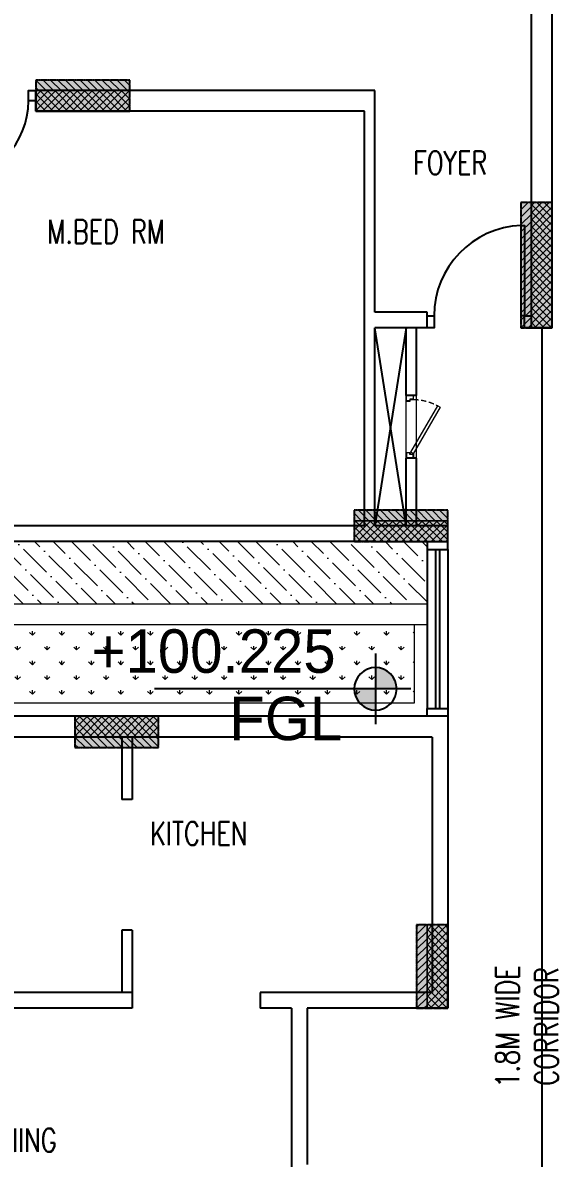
# Model space of a CAD drawing. Header units: millimetres. Extents: x 7964926 to 16080295, y -6277184 to -2986664.
# Drawn here: x 8001811 to 8006886, y -3108648 to -3097760 of the extents above; entities that cross this region are included whole.
import ezdxf

# ---------------------------------------------------------------- set-up
doc = ezdxf.new("R2010")
doc.units = ezdxf.units.MM
doc.header["$LTSCALE"] = 2000
doc.header["$MEASUREMENT"] = 0
for name, pattern in [('CENTER2', [1.125, 0.75, -0.125, 0.125, -0.125]), ('DASHED2', [0.375, 0.25, -0.125]), ('HIDDEN', [0.375, 0.25, -0.125])]:
    doc.linetypes.add(name, pattern=pattern)
for name, color, linetype in [('a-col', 8, 'DASHED2'), ('a-cutout', 8, 'Continuous'), ('a-door', 8, 'Continuous'), ('a-ele 1', 8, 'Continuous'), ('a-hat col', 252, 'Continuous'), ('a-text m', 8, 'Continuous'), ('a-wall', 8, 'Continuous'), ('a-window', 8, 'Continuous'), ('L-FL', 7, 'Continuous')]:
    doc.layers.add(name, color=color, linetype=linetype)
for name, color, linetype, lineweight in [('a-shaft door', 1, 'Continuous', 5), ('Building block', 7, 'Continuous', 9), ('L - paving', 9, 'Continuous', 5), ('L-ELE 1', 24, 'Continuous', 20), ('L-ELE 2', 30, 'Continuous', 15), ('L-SHRUBS', 96, 'Continuous', 18), ('STR-Column', 250, 'Continuous', 15), ('STR-Column Hatch', 250, 'Continuous', 15)]:
    doc.layers.add(name, color=color, linetype=linetype, lineweight=lineweight)
doc.styles.add('a-100 txt m', font='romans.shx', dxfattribs={"width": 0.75, "height": 300})
doc.styles.add('Century Gothic', font='GOTHIC.TTF')
doc.styles.get("Standard").update_dxf_attribs({"font": 'romans.shx', "width": 0.75})
pattern_1 = [(315, (7505097.237, -587125.35), (35.3553391, 35.3553391), []), (45, (7505097.237, -587125.35), (-35.3553391, 35.3553391), [])]
pattern_2 = [(45, (5495401.45, -3597523.786), (-35.3553391, 35.3553391), []), (135, (5495401.45, -3597523.786), (-35.3553391, -35.3553391), [])]
pattern_3 = [(315, (7505472.237, -593125.35), (35.3553391, 35.3553391), []), (45, (7505472.237, -593125.35), (-35.3553391, 35.3553391), [])]
pattern_4 = [(315, (7508047.237, -591250.35), (35.3553391, 35.3553391), []), (45, (7508047.237, -591250.35), (-35.3553391, 35.3553391), [])]
pattern_5 = [(45, (5494401.44, -3604048.786), (-35.3553391, 35.3553391), []), (135, (5494401.44, -3604048.786), (-35.3553391, -35.3553391), [])]
pattern_6 = [(45, (5509213.435, -3489393.836), (-35.3553391, 35.3553391), [])]
pattern_7 = [(315, (7616177.187, -605062.335), (35.3553391, 35.3553391), [])]
pattern_8 = [(315, (7613227.187, -600937.335), (35.3553391, 35.3553391), [])]
pattern_9 = [(315, (7613602.187, -607237.335), (35.3553391, 35.3553391), [])]
pattern_10 = [(45, (5508213.427, -3495918.836), (-35.3553391, 35.3553391), [])]

# ---------------------------------------------------------------- blocks, each defined once
blk = doc.blocks.new('basement - column')
at = {"layer": 'a-hat col'}
h = blk.add_hatch(color=256, dxfattribs=at)
h.dxf.hatch_style = 1
h.paths.add_polyline_path([(14750, -12249), (13850, -12249), (13850, -12549), (14750, -12549)])
h = blk.add_hatch(color=256, dxfattribs=at)
h.dxf.hatch_style = 1
h.paths.add_polyline_path([(18800, -13424), (18500, -13424), (18500, -14624), (18800, -14624)])
h = blk.add_hatch(color=256, dxfattribs=at)
h.dxf.hatch_style = 1
h.paths.add_polyline_path([(17800, -16374), (16900, -16374), (16900, -16674), (17800, -16674)])
h = blk.add_hatch(color=256, dxfattribs=at)
h.dxf.hatch_style = 1
h.paths.add_polyline_path([(15025, -18349), (14225, -18349), (14225, -18649), (15025, -18649)])
h = blk.add_hatch(color=256, dxfattribs=at)
h.dxf.hatch_style = 1
h.paths.add_polyline_path([(17800, -20349), (17500, -20349), (17500, -21149), (17800, -21149)])
at = {"layer": 'a-col', "linetype": 'DASHED2', "ltscale": 0.001}
for points in [[(13850, -12249), (13850, -12549), (14750, -12549), (14750, -12249)], [(18500, -14624), (18800, -14624), (18800, -13424), (18500, -13424)], [(16900, -16374), (16900, -16674), (17800, -16674), (17800, -16374)], [(14225, -18349), (14225, -18649), (15025, -18649), (15025, -18349)], [(17500, -21149), (17800, -21149), (17800, -20349), (17500, -20349)]]:
    blk.add_lwpolyline(points, close=True, dxfattribs=at)
blk = doc.blocks.new('*U162')
blk.add_line((1027, 0), (1027, 0))
for points in [[(0, 126), (73, 126), (73, 0), (0, 0)], [(1100, 0), (1027, 0), (1027, 126), (1100, 126)]]:
    blk.add_lwpolyline(points)
blk.add_lwpolyline([(110, 0), (110, -953), (73, -953), (73, 0)], close=True)
blk.add_arc((73, 0), 953, 272.2042, 0)
blk = doc.blocks.new('*U161')
blk.add_line((70, 0), (70, 0))
blk.add_lwpolyline([(795, 100), (795, 859), (830, 859), (830, 100)], close=True)
for points in [[(0, 100), (70, 100), (70, 0), (0, 0)], [(900, 0), (830, 0), (830, 100), (900, 100)]]:
    blk.add_lwpolyline(points)
blk.add_arc((830, 100), 760, 92.6396, 180)
blk = doc.blocks.new('Shaft D-600')
at = {"layer": 'a-shaft door', "color": 252, "ltscale": 0.1}
for p, q in [((185920, -26068), (185920, -26038)), ((186520, -26068), (186520, -26038)), ((186520, -26068), (186520, -26038))]:
    blk.add_line(p, q, dxfattribs=at)
blk.add_lwpolyline([(186409, -25812), (185962, -26070), (185976, -26094), (186422, -25836), (186409, -25812)], dxfattribs=at)
at = {"layer": 'a-shaft door', "color": 252}
for points in [[(185920, -26138), (185974, -26138), (185974, -26100), (185958, -26100), (185958, -26068), (185920, -26068), (185920, -26068), (185920, -26068)], [(185922, -26136), (185922, -26070), (185922, -26070), (185922, -26070), (185956, -26070), (185956, -26102), (185972, -26102), (185972, -26136)], [(186520, -26138), (186467, -26138), (186467, -26100), (186483, -26100), (186483, -26068), (186520, -26068), (186520, -26068), (186520, -26068)], [(186519, -26136), (186519, -26070), (186519, -26070), (186519, -26070), (186485, -26070), (186485, -26102), (186469, -26102), (186469, -26136)]]:
    blk.add_lwpolyline(points, close=True, dxfattribs=at)
at = {"layer": 'a-shaft door', "color": 252, "linetype": 'HIDDEN', "ltscale": 0.1}
blk.add_arc((185951, -26083), 532, 1.566, 27.6813, dxfattribs=at)
blk = doc.blocks.new('GROUND FLOOR -CORE')
at = {"layer": 'a-cutout'}
for p, q in [((-5250, 7425), (-5550, 9325)), ((-5250, 9325), (-5550, 7425))]:
    blk.add_line(p, q, dxfattribs=at)
at = {"layer": 'a-door'}
for p, q in [((-5250, 8675), (-5250, 9325)), ((-5150, 8675), (-5150, 9325)), ((-5150, 8675), (-5250, 8675)), ((-5250, 7425), (-5250, 8075)), ((-5150, 8075), (-5250, 8075)), ((-5150, 7425), (-5150, 8075))]:
    blk.add_line(p, q, dxfattribs=at)
at = {"layer": 'a-shaft door', "color": 8}
for p, q in [((-5250, 8075), (-5250, 8675)), ((-5150, 8075), (-5150, 8675))]:
    blk.add_line(p, q, dxfattribs=at)
at = {"layer": 'a-wall'}
blk.add_lwpolyline([(-5550, 7275), (-4850, 7275), (-4850, 7425), (-5550, 7425)], dxfattribs=at)
at = {"layer": 'a-window'}
for p, q in [((-5050, 7200), (-5050, 5675)), ((-4970, 7200), (-4970, 5675)), ((-4930, 7200), (-4930, 5675)), ((-4850, 7200), (-4850, 5675))]:
    blk.add_line(p, q, dxfattribs=at)
for points in [[(-5050, 7275), (-5050, 7200), (-4850, 7200), (-4850, 7275)], [(-5050, 5600), (-5050, 5675), (-4850, 5675), (-4850, 5600)]]:
    blk.add_lwpolyline(points, dxfattribs=at)
at = {"layer": 'Defpoints', "color": 5, "linetype": 'CENTER2', "ltscale": 1000}
blk.add_line((-3950, 9325), (-3950, -18450), dxfattribs=at)
at = {"layer": 'a-shaft door', "linetype": 'Continuous', "xscale": -1, "rotation": 270}
blk.add_blockref('Shaft D-600', (20887.7, -177845.3), dxfattribs=at)
blk = doc.blocks.new('block 1')
at = {"layer": 'a-ele 1'}
for p, q in [((8080344, -2867955), (8080344, -2868555)), ((8080444, -2867955), (8080444, -2868555)), ((8080444, -2868555), (8080344, -2868555)), ((8080444, -2869805), (8080344, -2869805)), ((8080344, -2869805), (8080344, -2870405)), ((8080444, -2869805), (8080444, -2870405))]:
    blk.add_line(p, q, dxfattribs=at)
at = {"layer": 'a-wall'}
for p, q in [((8084269, -2864030), (8084269, -2856005)), ((8084469, -2864030), (8084469, -2856005)), ((8082769, -2861755), (8079519, -2861755)), ((8079519, -2861955), (8079519, -2861755)), ((8082769, -2863880), (8082769, -2861755)), ((8082669, -2861955), (8079519, -2861955)), ((8082669, -2865930), (8082669, -2861955)), ((8083269, -2863880), (8082769, -2863880)), ((8083269, -2864030), (8083269, -2863880)), ((8083269, -2864030), (8082769, -2864030)), ((8082769, -2865930), (8082769, -2864030)), ((8084269, -2864030), (8084469, -2864030)), ((8084469, -2864030), (8084269, -2864030)), ((8082669, -2865930), (8078519, -2865930)), ((8082769, -2866080), (8078369, -2866080)), ((8083469, -2867755), (8078894, -2867755)), ((8083469, -2867755), (8083469, -2870555)), ((8083319, -2867955), (8078894, -2867955)), ((8083319, -2867955), (8083319, -2870405)), ((8080444, -2870405), (8079044, -2870405)), ((8080444, -2870405), (8080444, -2870555)), ((8081669, -2870405), (8081669, -2870555)), ((8083319, -2870405), (8081669, -2870405)), ((8080444, -2870555), (8077544, -2870555)), ((8081969, -2870555), (8081669, -2870555)), ((8081969, -2870555), (8081969, -2872205)), ((8082119, -2870555), (8082119, -2872055)), ((8083469, -2870555), (8082119, -2870555))]:
    blk.add_line(p, q, dxfattribs=at)
at = {"ltscale": 750}
blk.add_blockref('GROUND FLOOR -CORE', (8088319, -2873355), dxfattribs=at)
at = {"layer": 'a-door', "rotation": 180}
blk.add_blockref('*U161', (8079519, -2861755), dxfattribs=at)
at = {"layer": 'a-door', "extrusion": (0, 0, -1), "xscale": -0.9090909090908452, "yscale": 0.9090909090908452, "zscale": -0.9090909090908452, "rotation": 180.0000569072902}
blk.add_blockref('*U162', (-8084269, -2863916), dxfattribs=at)
blk = doc.blocks.new('finish lvl')
h = blk.add_hatch(color=256)
edge = h.paths.add_edge_path()
edge.add_ellipse((0.0378, 0.003), major_axis=(-0.0305, 0.0305), ratio=1, start_angle=-45, end_angle=45)
edge.add_line((-0.0053, 0.003), (0.0378, 0.003))
edge.add_line((0.0378, 0.003), (0.0378, 0.0461))
edge = h.paths.add_edge_path()
edge.add_ellipse((0.0378, 0.003), major_axis=(-0.0305, 0.0305), ratio=1, start_angle=135, end_angle=225)
edge.add_line((0.0809, 0.003), (0.0378, 0.003))
edge.add_line((0.0378, 0.003), (0.0378, -0.0401))
for p, q in [((0.0378, 0.0748), (0.0378, -0.0688)), ((-0.034, 0.003), (0.4857, 0.003))]:
    blk.add_line(p, q)
blk.add_ellipse((0.0378, 0.003), major_axis=(-0.0305, 0.0305), ratio=1, start_param=1.570796326794534, end_param=7.85398163397412)
at = {"layer": 'L-FL'}
for tag, p in [('%%P0.00', (0.1256, 0.0357)), ('FIN.LVL.', (0.1075, -0.103))]:
    blk.add_attdef(tag, p, '', height=0.08, dxfattribs=at)

msp = doc.modelspace()

# ---------------------------------------------------------------- hatches: boundary and pattern name
at = {"layer": 'L - paving'}
h = msp.add_hatch(dxfattribs=at)
h.set_pattern_fill('ANSI36', color=256, scale=1000, angle=90)
h.set_pattern_definition([(135, (0.13, -1e-05), (-243.067956, 66.2912607), [312.5, -62.5, 0, -62.5])])
h.paths.add_polyline_path([(8000186.1, -3100435), (7997486.1, -3100435), (7997486.1, -3100885), (7992786.1, -3100885), (7992786.1, -3101485), (7992886.3, -3101485), (7999136.3, -3101485), (7999136.3, -3103335), (8005686.3, -3103335), (8005686.3, -3102735), (8004986.2, -3102735), (8001686.2, -3102735), (8001686.2, -3102735), (8000786.2, -3102735), (8000186.3, -3102735)])
at = {"layer": 'L-SHRUBS'}
h = msp.add_hatch(dxfattribs=at)
h.set_pattern_fill('GRASS', color=256, scale=200)
edge = h.paths.add_edge_path()
edge.add_line((8000111.3, -3105710), (8000111.3, -3106210))
edge.add_line((8000111.3, -3106210), (8001186.1, -3106210))
edge.add_line((8001186.1, -3106210), (8001186.1, -3104410))
edge.add_line((8001311.3, -3104285), (8005686.3, -3104285))
edge.add_line((8005561.2, -3104409.9), (8005561.2, -3103534.9))
edge.add_line((8005561.2, -3103534.9), (7999136.3, -3103535))
edge.add_line((7999136.3, -3103535), (7999136.3, -3105710))
edge.add_line((7999136.3, -3105710), (8000111.3, -3105710))
at = {"layer": 'STR-Column Hatch'}
h = msp.add_hatch(dxfattribs=at)
h.set_pattern_fill('ANSI31', color=250, scale=400, angle=-90)
h.set_pattern_definition(pattern_8)
h.paths.add_polyline_path([(8001936.1, -3098310), (8001936.1, -3098410), (8002836.1, -3098410), (8002836.1, -3098310)])
h = msp.add_hatch(dxfattribs=at)
h.set_pattern_fill('ANSI31', color=250, scale=400, angle=-90)
h.set_pattern_definition(pattern_8)
h.paths.add_polyline_path([(8001936.1, -3098310), (8001936.1, -3098410), (8002836.1, -3098410), (8002836.1, -3098310)])
h = msp.add_hatch(dxfattribs=at)
h.set_pattern_fill('ANSI37', color=250, scale=400, angle=-90)
h.set_pattern_definition(pattern_1)
h.paths.add_polyline_path([(8001936.1, -3098410), (8001936.1, -3098610), (8002836.1, -3098610), (8002836.1, -3098410)])
h = msp.add_hatch(dxfattribs=at)
h.set_pattern_fill('ANSI37', color=250, scale=400, angle=-90)
h.set_pattern_definition(pattern_1)
h.paths.add_polyline_path([(8001936.1, -3098410), (8001936.1, -3098610), (8002836.1, -3098610), (8002836.1, -3098410)])
h = msp.add_hatch(dxfattribs=at)
h.set_pattern_fill('ANSI31', color=250, scale=400)
h.set_pattern_definition(pattern_6)
h.paths.add_polyline_path([(8006586.1, -3100685), (8006686.1, -3100685), (8006686.1, -3099485), (8006586.1, -3099485)])
h = msp.add_hatch(dxfattribs=at)
h.set_pattern_fill('ANSI31', color=250, scale=400)
h.set_pattern_definition(pattern_6)
h.paths.add_polyline_path([(8006586.1, -3100685), (8006686.1, -3100685), (8006686.1, -3099485), (8006586.1, -3099485)])
h = msp.add_hatch(dxfattribs=at)
h.set_pattern_fill('ANSI37', color=250, scale=400)
h.set_pattern_definition(pattern_2)
h.paths.add_polyline_path([(8006686.1, -3100685), (8006886.1, -3100685), (8006886.1, -3099485), (8006686.1, -3099485)])
h = msp.add_hatch(dxfattribs=at)
h.set_pattern_fill('ANSI37', color=250, scale=400)
h.set_pattern_definition(pattern_2)
h.paths.add_polyline_path([(8006686.1, -3100685), (8006886.1, -3100685), (8006886.1, -3099485), (8006686.1, -3099485)])
h = msp.add_hatch(dxfattribs=at)
h.set_pattern_fill('ANSI31', color=250, scale=400, angle=-90)
h.set_pattern_definition(pattern_7)
h.paths.add_polyline_path([(8004986.1, -3102435), (8004986.1, -3102535), (8005886.1, -3102535), (8005886.1, -3102435)])
h = msp.add_hatch(dxfattribs=at)
h.set_pattern_fill('ANSI31', color=250, scale=400, angle=-90)
h.set_pattern_definition(pattern_7)
h.paths.add_polyline_path([(8004986.1, -3102435), (8004986.1, -3102535), (8005886.1, -3102535), (8005886.1, -3102435)])
h = msp.add_hatch(dxfattribs=at)
h.set_pattern_fill('ANSI37', color=250, scale=400, angle=-90)
h.set_pattern_definition(pattern_4)
h.paths.add_polyline_path([(8004986.1, -3102535), (8004986.1, -3102735), (8005886.1, -3102735), (8005886.1, -3102535)])
h = msp.add_hatch(dxfattribs=at)
h.set_pattern_fill('ANSI37', color=250, scale=400, angle=-90)
h.set_pattern_definition(pattern_4)
h.paths.add_polyline_path([(8004986.1, -3102535), (8004986.1, -3102735), (8005886.1, -3102735), (8005886.1, -3102535)])
h = msp.add_hatch(dxfattribs=at)
h.set_pattern_fill('ANSI37', color=250, scale=400, angle=-90)
h.set_pattern_definition(pattern_3)
h.paths.add_polyline_path([(8002311.1, -3104410), (8002311.1, -3104610), (8003111.1, -3104610), (8003111.1, -3104410)])
h = msp.add_hatch(dxfattribs=at)
h.set_pattern_fill('ANSI37', color=250, scale=400, angle=-90)
h.set_pattern_definition(pattern_3)
h.paths.add_polyline_path([(8002311.1, -3104410), (8002311.1, -3104610), (8003111.1, -3104610), (8003111.1, -3104410)])
h = msp.add_hatch(dxfattribs=at)
h.set_pattern_fill('ANSI31', color=250, scale=400, angle=-90)
h.set_pattern_definition(pattern_9)
h.paths.add_polyline_path([(8002311.1, -3104610), (8002311.1, -3104710), (8003111.1, -3104710), (8003111.1, -3104610)])
h = msp.add_hatch(dxfattribs=at)
h.set_pattern_fill('ANSI31', color=250, scale=400, angle=-90)
h.set_pattern_definition(pattern_9)
h.paths.add_polyline_path([(8002311.1, -3104610), (8002311.1, -3104710), (8003111.1, -3104710), (8003111.1, -3104610)])
h = msp.add_hatch(dxfattribs=at)
h.set_pattern_fill('ANSI31', color=250, scale=400)
h.set_pattern_definition(pattern_10)
h.paths.add_polyline_path([(8005586.1, -3107210), (8005686.1, -3107210), (8005686.1, -3106410), (8005586.1, -3106410)])
h = msp.add_hatch(dxfattribs=at)
h.set_pattern_fill('ANSI31', color=250, scale=400)
h.set_pattern_definition(pattern_10)
h.paths.add_polyline_path([(8005586.1, -3107210), (8005686.1, -3107210), (8005686.1, -3106410), (8005586.1, -3106410)])
h = msp.add_hatch(dxfattribs=at)
h.set_pattern_fill('ANSI37', color=250, scale=400)
h.set_pattern_definition(pattern_5)
h.paths.add_polyline_path([(8005686.1, -3107210), (8005886.1, -3107210), (8005886.1, -3106410), (8005686.1, -3106410)])
h = msp.add_hatch(dxfattribs=at)
h.set_pattern_fill('ANSI37', color=250, scale=400)
h.set_pattern_definition(pattern_5)
h.paths.add_polyline_path([(8005686.1, -3107210), (8005886.1, -3107210), (8005886.1, -3106410), (8005686.1, -3106410)])

# ---------------------------------------------------------------- linework, layer by layer
at = {"layer": 'L-ELE 1'}
msp.add_line((8005686.3, -3103535), (7999136.3, -3103535), dxfattribs=at)
at = {"layer": 'L-ELE 2'}
msp.add_line((8005686.3, -3103335), (7999136.3, -3103335), dxfattribs=at)
msp.add_lwpolyline([(8005561.3, -3103534.9), (8005561.1, -3104285), (8001186.1, -3104285), (8001186.1, -3104910), (8000511.1, -3104910), (8000511.1, -3105710), (8001186.1, -3105710), (8001186.1, -3106210)], dxfattribs=at)
at = {"layer": 'STR-Column', "color": 8}
for points in [[(8001936.1, -3098310), (8001936.1, -3098410), (8002836.1, -3098410), (8002836.1, -3098310)], [(8001936.1, -3098310), (8001936.1, -3098410), (8002836.1, -3098410), (8002836.1, -3098310)], [(8001936.1, -3098410), (8001936.1, -3098610), (8002836.1, -3098610), (8002836.1, -3098410)], [(8001936.1, -3098410), (8001936.1, -3098610), (8002836.1, -3098610), (8002836.1, -3098410)], [(8006586.1, -3100685), (8006686.1, -3100685), (8006686.1, -3099485), (8006586.1, -3099485)], [(8006586.1, -3100685), (8006686.1, -3100685), (8006686.1, -3099485), (8006586.1, -3099485)], [(8006686.1, -3100685), (8006886.1, -3100685), (8006886.1, -3099485), (8006686.1, -3099485)], [(8006686.1, -3100685), (8006886.1, -3100685), (8006886.1, -3099485), (8006686.1, -3099485)], [(8004986.1, -3102435), (8004986.1, -3102535), (8005886.1, -3102535), (8005886.1, -3102435)], [(8004986.1, -3102435), (8004986.1, -3102535), (8005886.1, -3102535), (8005886.1, -3102435)], [(8004986.1, -3102535), (8004986.1, -3102735), (8005886.1, -3102735), (8005886.1, -3102535)], [(8004986.1, -3102535), (8004986.1, -3102735), (8005886.1, -3102735), (8005886.1, -3102535)], [(8002311.1, -3104410), (8002311.1, -3104610), (8003111.1, -3104610), (8003111.1, -3104410)], [(8002311.1, -3104410), (8002311.1, -3104610), (8003111.1, -3104610), (8003111.1, -3104410)], [(8002311.1, -3104610), (8002311.1, -3104710), (8003111.1, -3104710), (8003111.1, -3104610)], [(8002311.1, -3104610), (8002311.1, -3104710), (8003111.1, -3104710), (8003111.1, -3104610)], [(8005586.1, -3107210), (8005686.1, -3107210), (8005686.1, -3106410), (8005586.1, -3106410)], [(8005586.1, -3107210), (8005686.1, -3107210), (8005686.1, -3106410), (8005586.1, -3106410)], [(8005686.1, -3107210), (8005886.1, -3107210), (8005886.1, -3106410), (8005686.1, -3106410)], [(8005686.1, -3107210), (8005886.1, -3107210), (8005886.1, -3106410), (8005686.1, -3106410)]]:
    msp.add_lwpolyline(points, close=True, dxfattribs=at)

# ---------------------------------------------------------------- block references
at = {"layer": 'Building block', "color": 8}
msp.add_blockref('block 1', (-77582.6, -236654.6), dxfattribs=at)
at = {"layer": 'L-FL', "ltscale": 0.5}
ref = msp.add_blockref('finish lvl', (8005370.1, -3104161.3), dxfattribs=dict(at, xscale=-4725.606725092182, yscale=4725.606725092182, zscale=4725.606725092182, rotation=359.9997894630317))
ref.add_attrib('FIN.LVL.', 'FGL', (8003791, -3104639.4, 0), dxfattribs={"ltscale": 0.5, "height": 416.57, "rotation": 359.99979, "style": 'Century Gothic'})
ref.add_attrib('%%P0.00', '+100.225', (8002471.1, -3103993.5), dxfattribs={"ltscale": 0.5, "height": 416.57, "rotation": 359.99979, "style": 'Century Gothic'})
at = {"layer": 'STR-Column', "ltscale": 1000}
msp.add_blockref('basement - column', (7988086.1, -3086060.7), dxfattribs=at)

# ---------------------------------------------------------------- texts
at = {"layer": 'a-text m', "char_height": 225, "style": 'a-100 txt m'}
for s, width, insert, attachment_point in [('FOYER', 1263.139, (8005554, -3098990.3), 1), ('M.BED RM', 4054.256, (8002046.4, -3099650.8), 1), ('KITCHEN', 2510.623, (8003964.8, -3105421.5), 3), ('DINING', 2510.623, (8002135.8, -3108362), 3)]:
    msp.add_mtext_dynamic_manual_height_columns(s, width=width, gutter_width=1, heights=[0], dxfattribs=dict(at, insert=insert, attachment_point=attachment_point))
at = {"layer": 'a-text m', "insert": (8006344, -3106430.4), "char_height": 225, "attachment_point": 3, "rotation": 90, "style": 'a-100 txt m'}
msp.add_mtext_dynamic_manual_height_columns('\\pxqc;1.8M WIDE CORRIDOR', width=1908.725, gutter_width=1, heights=[0], dxfattribs=at)

doc.saveas('drawing.dxf')
